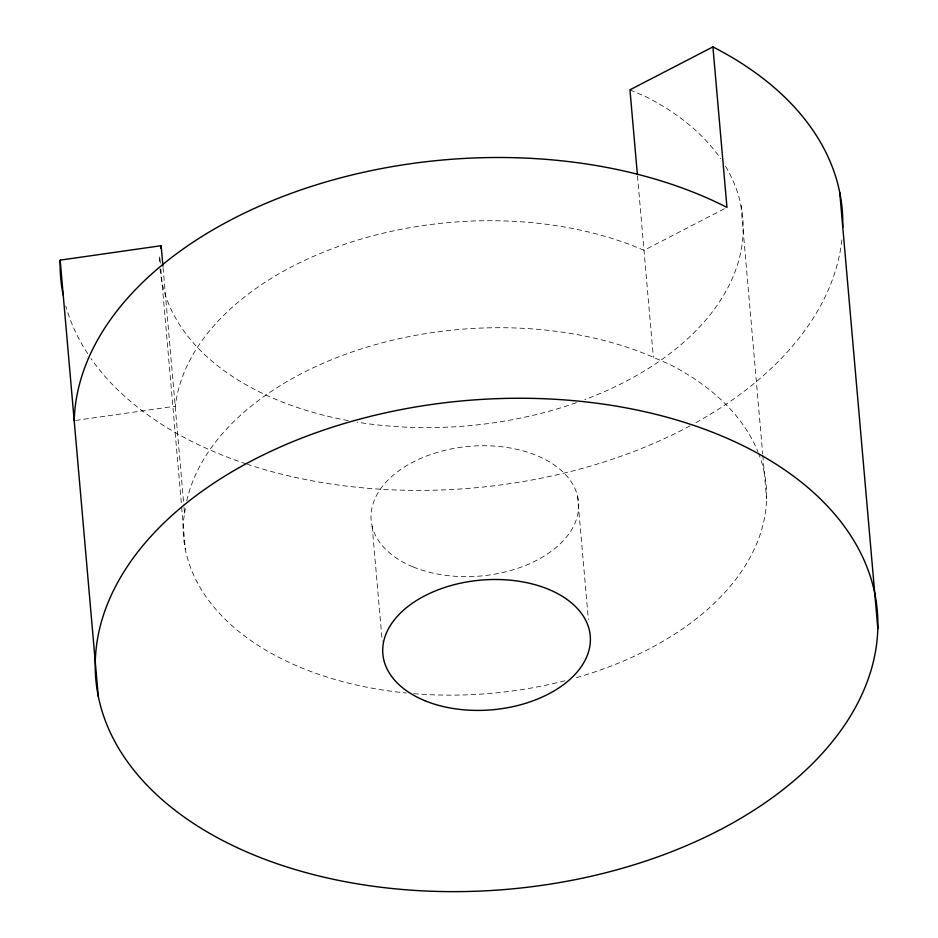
<?xml version="1.0" encoding="UTF-8"?>
<svg xmlns="http://www.w3.org/2000/svg" width="938" height="938" viewBox="0 0 938 938"><rect width="100%" height="100%" fill="white"/><g stroke="black" fill="none" stroke-linecap="round" stroke-linejoin="round"><path stroke-width="0.7" stroke-dasharray="4.69 3.52" d="M724.37 208.74L644.007 250.317A291.659 182.359 -5 0 0 347.236 243.423A291.659 182.359 -5 0 0 175.324 406.201M75.65 420.423L175.195 406.213M629.961 89.814L646.399 96.966A292.468 182.863 -5 0 1 720.689 158.733M186.779 500.857A291.659 182.359 -5 0 1 653.387 357.308L669.802 364.472A292.468 182.863 -5 0 1 757.904 451.635M740.961 205.445L762.711 454.051M762.782 455.329L766.592 498.946M637.488 175.898L653.364 357.319M577.55 496.061L588.361 619.643M372.163 526.335L382.212 641.182M163.06 267.588L183.918 505.981M184.047 507.423L184.552 513.215L183.109 523.451A292.468 182.863 -5 0 0 406.342 692.994M160.339 263.215L159.706 255.945A292.468 182.863 -5 0 0 159.73 263.203M160.844 269.03L181.585 506.004M181.655 507.282L185.337 549.445M841.855 239.917A392.248 245.252 -5 0 1 695.035 423.144M690.005 425.887A392.248 245.252 -5 0 1 247.515 464.333M246.155 463.876A392.248 245.252 -5 0 1 90.963 358.515M87.703 353.685A392.248 245.252 -5 0 1 65.801 305.952M725.484 166.178A292.468 182.863 -5 0 1 584.667 399.682M576.354 402.695A292.468 182.863 -5 0 1 356.979 422.123M348.256 420.611A292.468 182.863 -5 0 1 160.081 269.007M758.42 452.937A292.468 182.863 -5 0 1 574.771 678.092M564.911 680.754A292.468 182.863 -5 0 1 413.599 693.651M184.68 513.203A291.659 182.359 -5 0 1 185.677 506.356M413.13 566.927A104.083 65.074 -5 0 0 578.031 513.063A104.083 65.074 -5 0 0 433.391 453.593A104.083 65.074 -5 0 0 413.13 566.927"/><path stroke-width="1.41" d="M160.785 248.265L161.148 245.697L60.173 260.131A392.248 245.252 -5 0 0 63.163 294.989M842.723 227.254A392.248 245.252 -5 0 0 712.915 46.9L629.961 89.814L637.371 174.445M839.733 192.396L877.827 628.519A392.248 245.252 -5 0 1 284.918 866.337A392.248 245.252 -5 0 1 296.912 439.992A392.248 245.252 -5 0 1 877.827 628.519M712.915 46.9L726.962 207.404A392.248 245.252 -5 0 0 309.247 187.119A392.248 245.252 -5 0 0 74.208 420.634M161.148 245.697L162.942 266.134M60.173 260.131L98.267 696.254M424.832 700.686A104.083 65.074 -5 0 0 589.732 646.821A104.083 65.074 -5 0 0 445.093 587.352A104.083 65.074 -5 0 0 424.832 700.686"/></g></svg>
